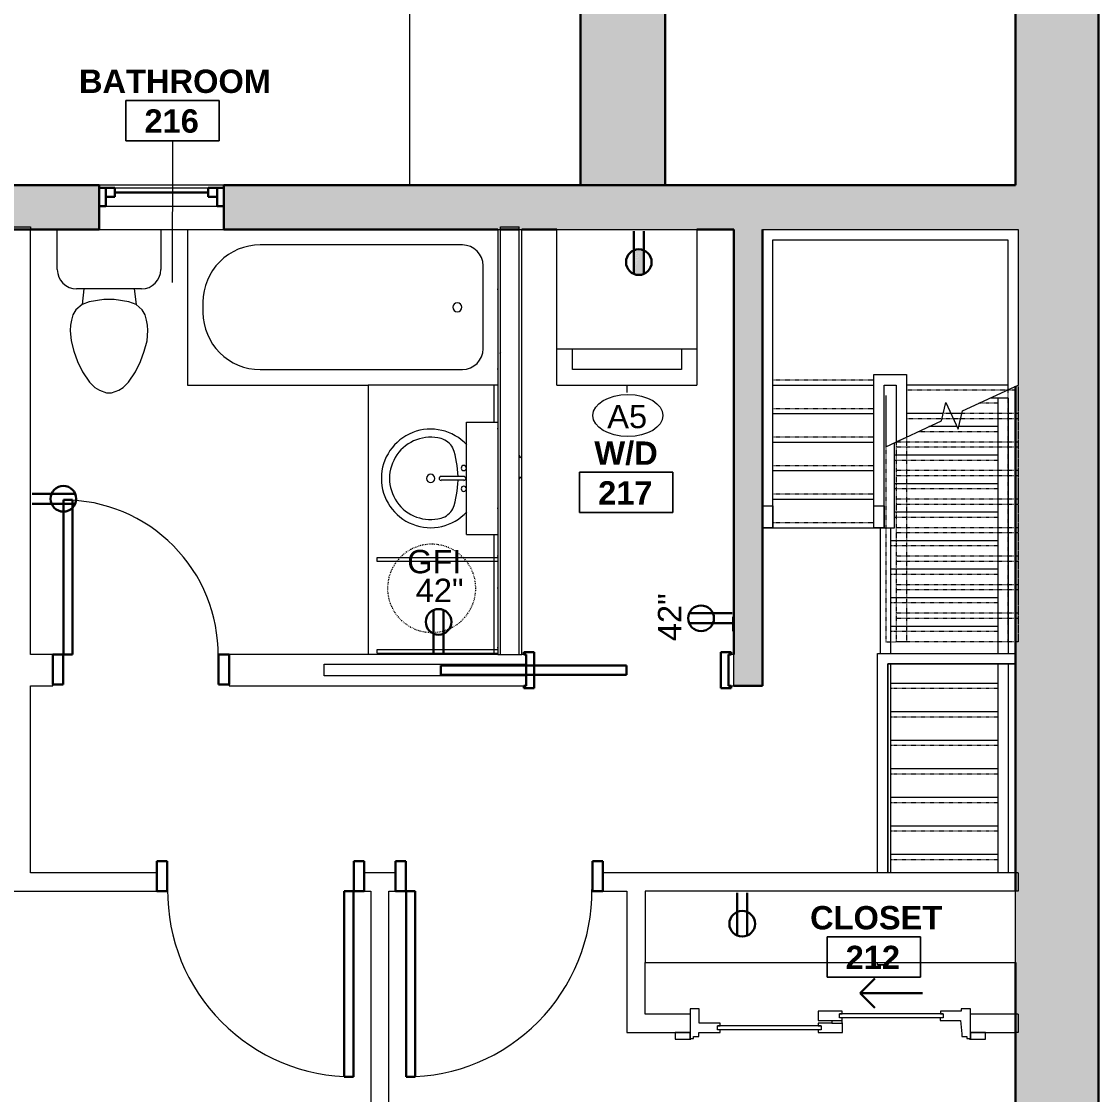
# Model space of a CAD drawing. Header units: inches. Extents: x -529 to 1015, y -2066 to -1239.
# Drawn here: x 807.4 to 1015, y -1837.2 to -1630.3 of the extents above; entities that cross this region are included whole.
import ezdxf

# ---------------------------------------------------------------- set-up
doc = ezdxf.new("R2010")
doc.units = ezdxf.units.IN
doc.header["$MEASUREMENT"] = 0
doc.linetypes.add('Dash dot dot', pattern=[0.8125, 0.25, -0.1875, 0, -0.1875, 0, -0.1875])
doc.linetypes.add('Overhead 1_16_', pattern=[0.101562, 0.0625, -0.039062])
for name, color, linetype, lineweight in [('A-ANNO-NOTE', 131, 'Continuous', 9), ('A-AREA-IDEN', 2, 'Continuous', 9), ('A-DETL-GENF', 92, 'Continuous', 9), ('A-DOOR', 31, 'Continuous', 18), ('A-DOOR-FRAM', 31, 'Continuous', 30), ('A-DOOR-GLAZ', 31, 'Continuous', 9), ('A-DOOR-OPNG', 31, 'Continuous', 30), ('A-FLOR-HRAL', 11, 'Continuous', 9), ('A-GLAZ', 151, 'Continuous', 18), ('A-ROOF', 132, 'Continuous', 18), ('A-ROOF-PATT', 132, 'Continuous', 18), ('A-WALL', 113, 'Continuous', 18), ('A-WALL-PATT', 111, 'Continuous', 18), ('E-ELEC-FIXT', 91, 'Continuous', 9), ('E-ELEC-FIXT-IDEN', 2, 'Continuous', 9), ('I-WALL', 2, 'Continuous', 18), ('P-SANR-FIXT', 6, 'Continuous', 9), ('Q-CASE', 31, 'Continuous', 9), ('Q-SPCQ', 91, 'Continuous', 9), ('Q-SPCQ-IDEN', 132, 'Continuous', 9), ('S-STRS', 31, 'Continuous', 18), ('S-STRS-MBND', 31, 'Continuous', 18)]:
    doc.layers.add(name, color=color, linetype=linetype, lineweight=lineweight)
doc.styles.add('Arial', font='arial.ttf', dxfattribs={"height": 4.5})
doc.styles.add('Swis721 Lt BT', font='swissl.ttf', dxfattribs={"height": 4.5})
doc.styles.add('Swis721 Lt BT_B', font='', dxfattribs={"height": 4.5})
doc.styles.get('Swis721 Lt BT_B').set_extended_font_data('Swis721 Lt BT', bold=True)
pattern_1 = [(0, (0, 0), (15.36, 3.84), [0.634, -10.886, 0.634, -10.886, -61.44]), (0, (0, 0), (15.36, 3.84), [-23.04, 0.634, -22.406, 0.634, -10.886, -26.88]), (0, (0, 0), (15.36, 3.84), [-57.6, 0.634, -7.046, 0.634, -18.566]), (120, (5.76, 1.92), (-11.0055376, 11.38215), [0.634, -10.886, 0.634, -10.886, -61.44]), (120, (5.76, 1.92), (-11.0055376, 11.38215), [-23.04, 0.634, -22.406, 0.634, -10.886, -26.88]), (120, (5.76, 1.92), (-11.0055376, 11.38215), [-57.6, 0.634, -7.046, 0.634, -18.566]), (240, (7.68, 9.6), (-4.3544624, -15.22215), [0.634, -10.886, 0.634, -10.886, -61.44]), (240, (7.68, 9.6), (-4.3544624, -15.22215), [-23.04, 0.634, -22.406, 0.634, -10.886, -26.88]), (240, (7.68, 9.6), (-4.3544624, -15.22215), [-57.6, 0.634, -7.046, 0.634, -18.566])]

# ---------------------------------------------------------------- blocks, each defined once
blk = doc.blocks.new('Window-Double-Hung - 24_ x 44_-5956784-2ND FLOOR - POWER _ SIGNAL')
at = {"layer": 'A-GLAZ', "color": 8, "lineweight": 30}
for p, q in [((-12, 4.25), (-12, -4.25)), ((12, -4.25), (12, 4.25)), ((-12, 3.75), (-9, 3.75)), ((-10.75, 3.75), (-10.75, 0.25)), ((-9, 3.75), (-9, 2)), ((-9, 2.875), (9, 2.875)), ((9, 3.75), (12, 3.75)), ((9, 3.75), (9, 2)), ((10.75, 3.75), (10.75, 0.25)), ((-12, 0.25), (-10.75, 0.25)), ((-10.75, 2), (-9, 2)), ((10.75, 2), (9, 2)), ((10.75, 0.25), (12, 0.25))]:
    blk.add_line(p, q, dxfattribs=at)
at = {"layer": 'A-GLAZ'}
for p, q in [((12, 4.25), (-12, 4.25)), ((-12, -4.25), (12, -4.25))]:
    blk.add_line(p, q, dxfattribs=at)
at = {"layer": 'A-GLAZ', "lineweight": 9}
for p, q in [((-9, 3.75), (9, 3.75)), ((-10.75, 0.25), (10.75, 0.25))]:
    blk.add_line(p, q, dxfattribs=at)
blk = doc.blocks.new('Top Rail Type - Top Rail_Internal_-5120878-2ND FLOOR - POWER _ SIGNAL')
at = {"layer": 'A-FLOR-HRAL'}
blk.add_hatch(color=7, dxfattribs=at).paths.add_polyline_path([(973.68, -1723.68), (973.68, -1723.67), (971.68, -1723.68)], flags=0)
for p, q in [((971.68, -1723.68), (973.68, -1723.68)), ((971.68, -1727.91), (971.68, -1723.68)), ((973.68, -1723.68), (973.68, -1727.91)), ((973.68, -1727.91), (971.68, -1727.91))]:
    blk.add_line(p, q, dxfattribs=at)
blk = doc.blocks.new('Top Rail Type - Top Rail_Internal_-V6-2ND FLOOR - POWER _ SIGNAL')
at = {"layer": 'A-FLOR-HRAL'}
for p, q in [((971.68, -1698.41), (977.98, -1698.41)), ((971.68, -1703.41), (971.68, -1698.41)), ((977.98, -1698.41), (977.98, -1710.43)), ((973.68, -1700.41), (975.98, -1700.41)), ((973.68, -1703.41), (973.68, -1700.41)), ((975.98, -1700.41), (975.98, -1711.37)), ((971.68, -1727.91), (971.68, -1703.41)), ((973.68, -1727.91), (973.68, -1703.41)), ((975.98, -1711.37), (977.98, -1710.43)), ((971.68, -1727.91), (973.68, -1727.91))]:
    blk.add_line(p, q, dxfattribs=at)
at = {"layer": 'A-FLOR-HRAL', "linetype": 'Overhead 1_16_'}
for p, q in [((977.98, -1710.43), (977.98, -1749.91)), ((975.98, -1711.37), (975.98, -1749.91)), ((977.98, -1749.91), (975.98, -1749.91))]:
    blk.add_line(p, q, dxfattribs=at)
blk = doc.blocks.new('Top Rail Type - Top Rail_Internal_-5120897-2ND FLOOR - POWER _ SIGNAL')
at = {"layer": 'A-FLOR-HRAL'}
blk.add_hatch(color=7, dxfattribs=at).paths.add_polyline_path([(952.18, -1723.68), (952.18, -1723.67), (950.18, -1723.68)], flags=0)
for p, q in [((950.18, -1723.68), (952.18, -1723.68)), ((950.18, -1727.91), (950.18, -1723.68)), ((952.18, -1723.68), (952.18, -1727.91)), ((952.18, -1727.91), (950.18, -1727.91))]:
    blk.add_line(p, q, dxfattribs=at)
blk = doc.blocks.new('Top Rail Type - Top Rail_Internal_-V7-2ND FLOOR - POWER _ SIGNAL')
at = {"layer": 'A-FLOR-HRAL'}
for p, q in [((950.18, -1670.41), (999.48, -1670.41)), ((950.18, -1700.41), (950.18, -1670.41)), ((999.48, -1670.41), (999.48, -1694.91)), ((952.18, -1672.41), (997.48, -1672.41)), ((952.18, -1700.41), (952.18, -1672.41)), ((997.48, -1672.41), (997.48, -1694.91)), ((997.48, -1694.91), (997.48, -1701.34)), ((999.48, -1694.91), (999.48, -1700.41)), ((950.18, -1727.91), (950.18, -1700.41)), ((952.18, -1727.91), (952.18, -1700.41)), ((997.48, -1701.34), (999.48, -1700.41)), ((950.18, -1727.91), (952.18, -1727.91))]:
    blk.add_line(p, q, dxfattribs=at)
at = {"layer": 'A-FLOR-HRAL', "linetype": 'Overhead 1_16_'}
for p, q in [((997.48, -1701.34), (997.48, -1749.91)), ((999.48, -1700.41), (999.48, -1749.91)), ((999.48, -1749.91), (997.48, -1749.91))]:
    blk.add_line(p, q, dxfattribs=at)
blk = doc.blocks.new('Single Flush - D1 3_ X 8_  - NOT FR-6102174-2ND FLOOR - POWER _ SIGNAL')
at = {"layer": 'A-DOOR', "lineweight": 30}
for p, q in [((16.15625, -1.75), (17.90625, -1.75)), ((16.15625, -37.5625), (16.15625, -1.75)), ((17.90625, -1.75), (17.90625, -37.5625)), ((17.90625, -37.5625), (16.15625, -37.5625))]:
    blk.add_line(p, q, dxfattribs=at)
at = {"layer": 'A-DOOR', "lineweight": 9}
blk.add_arc((17.90625, -1.75), 35.8125, 179.5, 270, dxfattribs=at)
at = {"layer": 'A-DOOR-FRAM'}
for p, q in [((-20, 4), (-20, -1.75)), ((-20, 4), (-18, 4)), ((-18, 4), (-18, -1.75)), ((18.000004, 4), (18.000004, -1.75)), ((18.000004, 4), (20.000004, 4)), ((20.000004, 4), (20.000004, -1.75)), ((-20, -1.75), (-18, -1.75)), ((18.000004, -1.75), (20.000004, -1.75))]:
    blk.add_line(p, q, dxfattribs=at)
blk = doc.blocks.new('PS - Power Device _Wall Base_ - Duplex 4_-5682445-2ND FLOOR - POWER _ SIGNAL')
at = {"layer": 'E-ELEC-FIXT'}
for p, q in [((944.49, -1747.88), (944.49, -1745.13)), ((944.68, -1745.13), (944.49, -1745.13)), ((944.49, -1747.88), (944.68, -1747.88))]:
    blk.add_line(p, q, dxfattribs=at)
blk = doc.blocks.new('Top Rail Type - Top Rail_Internal_-5427093-2ND FLOOR - POWER _ SIGNAL')
at = {"layer": 'A-FLOR-HRAL'}
for p, q in [((972.39, -1794.46), (972.39, -1752.16)), ((972.39, -1752.16), (998.98, -1752.16)), ((974.39, -1754.16), (974.39, -1794.46)), ((998.98, -1754.16), (974.39, -1754.16)), ((972.39, -1812.18), (972.39, -1811.74)), ((974.39, -1812.18), (972.39, -1812.18)), ((974.39, -1811.74), (974.39, -1812.18))]:
    blk.add_line(p, q, dxfattribs=at)
blk = doc.blocks.new('Top Rail Type - Top Rail_Internal_-V12-2ND FLOOR - POWER _ SIGNAL')
at = {"layer": 'A-FLOR-HRAL'}
for p, q in [((972.39, -1752.16), (998.98, -1752.16)), ((972.39, -1794.46), (972.39, -1752.16)), ((974.39, -1754.16), (998.98, -1754.16)), ((974.39, -1794.46), (974.39, -1754.16)), ((972.39, -1812.18), (972.39, -1811.74)), ((972.39, -1812.18), (974.39, -1812.18)), ((974.39, -1812.18), (974.39, -1811.74))]:
    blk.add_line(p, q, dxfattribs=at)
blk = doc.blocks.new('Single Flush - D1 3_ X 8_  - NOT FR-6102448-2ND FLOOR - POWER _ SIGNAL')
at = {"layer": 'A-DOOR', "lineweight": 30}
for p, q in [((16.15625, 37.5625), (16.15625, 1.75)), ((17.90625, 37.5625), (16.15625, 37.5625)), ((17.90625, 1.75), (17.90625, 37.5625)), ((16.15625, 1.75), (17.90625, 1.75))]:
    blk.add_line(p, q, dxfattribs=at)
at = {"layer": 'A-DOOR', "lineweight": 9}
blk.add_arc((17.90625, 1.75), 35.8125, 90, 180.5, dxfattribs=at)
at = {"layer": 'A-DOOR-FRAM'}
for p, q in [((-20, -4), (-20, 1.75)), ((-20, 1.75), (-18, 1.75)), ((-18, -4), (-18, 1.75)), ((18.000004, -4), (18.000004, 1.75)), ((18.000004, 1.75), (20.000004, 1.75)), ((20.000004, -4), (20.000004, 1.75)), ((-20, -4), (-18, -4)), ((18.000004, -4), (20.000004, -4))]:
    blk.add_line(p, q, dxfattribs=at)
blk = doc.blocks.new('Single Flush - D1 2_6_ X 8_ - NOT FR-6103675-2ND FLOOR - POWER _ SIGNAL')
at = {"layer": 'A-DOOR', "lineweight": 30}
for p, q in [((13.15625, -3), (14.90625, -3)), ((13.15625, -32.8125), (13.15625, -3)), ((14.90625, -3), (14.90625, -32.8125)), ((14.90625, -32.8125), (13.15625, -32.8125))]:
    blk.add_line(p, q, dxfattribs=at)
at = {"layer": 'A-DOOR', "lineweight": 9}
blk.add_arc((14.90625, -3), 29.8125, 179.5, 270, dxfattribs=at)
at = {"layer": 'A-DOOR-FRAM'}
for p, q in [((-17, 2.75), (-17, -3)), ((-17, 2.75), (-15, 2.75)), ((-15, 2.75), (-15, -3)), ((15.000004, 2.75), (15.000004, -3)), ((15.000004, 2.75), (17.000004, 2.75)), ((17.000004, 2.75), (17.000004, -3)), ((-17, -3), (-15, -3)), ((15.000004, -3), (17.000004, -3))]:
    blk.add_line(p, q, dxfattribs=at)
blk = doc.blocks.new('Vanity Counter Top w Round Sink Hole - 24_ Depth-6057252-2ND FLOOR - POWER _ SIGNAL')
at = {"layer": 'Q-CASE'}
for p, q in [((-52.26, 0), (-52.26, -25)), ((-52.26, -0.75), (-45.08, -0.75)), ((-23.45, -0.75), (-0.29, -0.75)), ((-52.26, -25), (-0.29, -25))]:
    blk.add_line(p, q, dxfattribs=at)
at = {"layer": 'Q-CASE', "linetype": 'Dash dot dot'}
for start, end in [(0, 180), (180, 360)]:
    blk.add_arc((-13.07, -12.75), 8.5, start, end, dxfattribs=at)
blk = doc.blocks.new('Sink Vanity-Round - 19_ x 19_-V23-2ND FLOOR - POWER _ SIGNAL')
at = {"layer": 'P-SANR-FIXT'}
for p, q in [((3.43, 9.73), (3.43, 5.36)), ((4.18, 9.73), (4.18, 5.36))]:
    blk.add_line(p, q, dxfattribs=at)
for centre, radius, start, end in [((3.81, 3.35), 9.5, 132.7813, 270), ((3.81, -9.17), 17.81, 91.2067, 109.2086), ((1.81, 9.73), 0.5, 360, 180), ((1.81, 9.73), 0.5, 180, 360), ((3.81, 9.73), 0.375, 360, 180), ((3.81, 3.35), 9.5, 270, 47.2187), ((3.81, -9.17), 17.81, 70.7914, 88.7933), ((5.81, 9.73), 0.5, 360, 180), ((5.81, 9.73), 0.5, 180, 360), ((0.05, 4.11), 4.12, 120.7927, 162.1904), ((7.56, 4.11), 4.12, 17.8096, 59.2073), ((3.81, 3.35), 7.93, 165.3071, 14.6929), ((3.81, 3.35), 0.813, 360, 180), ((3.81, 5.36), 0.375, 180, 360), ((3.81, 3.35), 0.813, 180, 360)]:
    blk.add_arc(centre, radius, start, end, dxfattribs=at)
blk = doc.blocks.new('Toilet-Domestic-3D - Toilet-Domestic-3D-5197850-2ND FLOOR - POWER _ SIGNAL')
at = {"layer": 'P-SANR-FIXT'}
for p, q in [((-9.98, 11.75), (-9.98, 19.48)), ((9.98, 19.48), (9.98, 11.75)), ((6.25, 8.02), (-6.25, 8.02)), ((-4.86, 8.02), (-5.21, 5)), ((4.86, 8.02), (5.21, 5)), ((-5.21, 5), (-6.4, 4)), ((-3.84, 5.5), (-5.21, 5)), ((-1, 6), (-3.84, 5.5)), ((1, 6), (-1, 6)), ((3.84, 5.5), (1, 6)), ((5.21, 5), (3.84, 5.5)), ((6.4, 4), (5.21, 5)), ((-6.97, 3), (-7.24, 2)), ((-6.4, 4), (-6.97, 3)), ((6.97, 3), (6.4, 4)), ((7.24, 2), (6.97, 3)), ((-7.41, 1), (-7.5, 0)), ((-7.5, 0), (-7.33, -1.99)), ((-7.24, 2), (-7.41, 1)), ((7.41, 1), (7.24, 2)), ((7.33, -1.99), (7.5, 0)), ((7.5, 0), (7.41, 1)), ((-7.33, -1.99), (-6.79, -4)), ((6.79, -4), (7.33, -1.99)), ((-6.79, -4), (-6.06, -6)), ((6.06, -6), (6.79, -4)), ((-6.06, -6), (-5.13, -8)), ((5.13, -8), (6.06, -6)), ((-5.13, -8), (-3.74, -10)), ((3.74, -10), (5.13, -8)), ((-3.74, -10), (-2.74, -11)), ((2.74, -11), (3.74, -10)), ((-2.74, -11), (-1.87, -11.5)), ((-1.87, -11.5), (-0.5, -12)), ((-0.5, -12), (0.5, -12)), ((0.5, -12), (1.87, -11.5)), ((1.87, -11.5), (2.74, -11))]:
    blk.add_line(p, q, dxfattribs=at)
for centre, start, end in [((-6.25, 11.75), 180, 270), ((6.25, 11.75), 270, 360)]:
    blk.add_arc(centre, 3.73, start, end, dxfattribs=at)
blk = doc.blocks.new('Tub-Rectangular-3D - Tub-Rectangular-3D-5730347-2ND FLOOR - POWER _ SIGNAL')
at = {"layer": 'P-SANR-FIXT'}
for p, q in [((16.28, 34.25), (-18.55, 34.25)), ((16.28, 4.25), (16.28, 34.25)), ((2.28, 31.25), (-36.72, 31.25)), ((-40.72, 27.25), (-40.72, 11.25)), ((13.28, 18.25), (13.28, 20.25)), ((-36.72, 7.25), (2.28, 7.25))]:
    blk.add_line(p, q, dxfattribs=at)
for centre, radius, start, end in [((-36.72, 27.25), 4, 90, 180), ((2.28, 20.25), 11, 360, 90), ((-35.77, 19.25), 0.875, 90, 270), ((-35.77, 19.25), 0.875, 270, 90), ((2.28, 18.25), 11, 270, 0), ((-36.72, 11.25), 4, 180, 270)]:
    blk.add_arc(centre, radius, start, end, dxfattribs=at)
blk = doc.blocks.new('Single Flush Pocket - D4 3_ X 8_-6057209-2ND FLOOR - POWER _ SIGNAL')
at = {"layer": 'A-DOOR', "lineweight": 30}
for p, q in [((0.1875, 0.875), (0.1875, -0.875)), ((36, 0.875), (0.1875, 0.875)), ((36, -0.875), (36, 0.875)), ((0.1875, -0.875), (36, -0.875))]:
    blk.add_line(p, q, dxfattribs=at)
at = {"layer": 'A-DOOR', "lineweight": 9}
blk.add_arc((36, 0.875), 35.8125, 180, 180.5, dxfattribs=at)
at = {"layer": 'A-DOOR-FRAM'}
for p, q in [((-20, 3.5), (-18, 3.5)), ((-20, 3.5), (-20, 3)), ((-20, 3), (-19.5, 3)), ((-19.5, -3), (-19.5, 3)), ((-18, -3.5), (-18, 3.5)), ((18.000004, -3.5), (18.000004, 3.5)), ((18.000004, 3.5), (20.000004, 3.5)), ((19.500004, 3), (20.000004, 3)), ((19.500004, -3), (19.500004, 3)), ((20.000004, 3.5), (20.000004, 3)), ((-20, -3), (-19.5, -3)), ((-20, -3.5), (-20, -3)), ((-20, -3.5), (-18, -3.5)), ((18.000004, -3.5), (20.000004, -3.5)), ((19.500004, -3), (20.000004, -3)), ((20.000004, -3.5), (20.000004, -3))]:
    blk.add_line(p, q, dxfattribs=at)
blk = doc.blocks.new('Door-Sliding-JELD-WEN-2_Panel-Stationary_Active-Wide_Stile-EpicVue - Not A Type - Load Type Catalog 4_6_-5760578-2ND FLOOR - POWER _ SIGNAL')
at = {"layer": 'A-DETL-GENF'}
for p, q in [((-26.86, 3.06), (-29.91, 3.06)), ((-29.91, 3.06), (-29.91, 1.8)), ((-27, 1.8), (-27, 2.98)), ((-27, 2.98), (-26.86, 2.98)), ((-26.34, 2.94), (-27, 2.94)), ((-27, 2.94), (-27, -2.8)), ((-26.86, 2.98), (-26.86, 3.06)), ((-26.34, 2.55), (-26.34, 2.94)), ((-25.34, 2.55), (-26.34, 2.55)), ((-25.34, 2.06), (-25.34, 2.55)), ((26.34, 2.55), (25.33, 2.55)), ((25.33, 2.55), (25.33, 1.74)), ((27, 2.95), (26.34, 2.95)), ((26.34, 2.95), (26.34, 2.55)), ((26.86, 3.06), (26.86, 2.98)), ((29.91, 3.06), (26.86, 3.06)), ((26.86, 2.98), (27, 2.98)), ((27, 2.98), (27, 1.8)), ((27, -2.8), (27, 2.95)), ((29.91, 1.8), (29.91, 3.06)), ((-29.91, 1.8), (-27, 1.8)), ((-25.11, -0.54), (-25.34, 2.06)), ((2.32, 1.74), (-2.37, 1.74)), ((-2.37, 1.74), (-2.37, -0.1)), ((1.78, 0.48), (1.78, 1.23)), ((1.78, 1.23), (2.32, 1.23)), ((2.31, 0.48), (1.78, 0.48)), ((2.31, -0.05), (2.31, 0.48)), ((2.32, 1.23), (2.32, 1.74)), ((21.2, 1.74), (21.2, 1.23)), ((25.33, 1.74), (21.2, 1.74)), ((21.2, 1.23), (21.75, 1.23)), ((21.75, 0.48), (21.21, 0.48)), ((21.21, 0.48), (21.21, -0.05)), ((21.75, 1.23), (21.75, 0.48)), ((27, 1.8), (29.91, 1.8)), ((-21.21, -0.54), (-25.11, -0.54)), ((-21.75, -1.8), (-21.75, -1.05)), ((-21.75, -1.05), (-21.21, -1.05)), ((-21.22, -1.8), (-21.75, -1.8)), ((-21.22, -2.33), (-21.22, -1.8)), ((-21.21, -1.05), (-21.21, -0.54)), ((-2.37, -0.1), (-2.32, -0.1)), ((-2.32, -0.05), (-2.32, -0.1)), ((-0.28, -0.05), (-2.32, -0.05)), ((-2.32, -0.1), (-2.32, -1.05)), ((-0.28, -0.54), (-2.32, -0.54)), ((-2.32, -1.05), (-1.78, -1.05)), ((-1.78, -1.8), (-2.31, -1.8)), ((-2.31, -1.8), (-2.31, -2.33)), ((-1.78, -1.05), (-1.78, -1.8)), ((-0.28, -0.54), (-0.28, -0.05)), ((-0.28, -0.05), (2.31, -0.05)), ((2.31, -0.54), (-0.28, -0.54)), ((2.31, -2.33), (2.31, -0.54)), ((21.21, -0.05), (25.25, -0.05)), ((25.25, -0.05), (25.25, -2.8)), ((-27, -2.8), (-25.25, -2.8)), ((-25.25, -2.8), (-25.25, -2.33)), ((-25.25, -2.33), (-21.22, -2.33)), ((-2.31, -2.33), (2.31, -2.33)), ((25.25, -2.8), (27, -2.8))]:
    blk.add_line(p, q, dxfattribs=at)
at = {"layer": 'A-DOOR-GLAZ'}
for p, q in [((1.78, 1.23), (21.75, 1.23)), ((1.78, 0.48), (21.75, 0.48)), ((-21.75, -1.05), (-1.78, -1.05)), ((-21.75, -1.8), (-1.78, -1.8))]:
    blk.add_line(p, q, dxfattribs=at)
at = {"layer": 'A-DOOR-OPNG'}
for p, q in [((-8.6, -2.99), (-5.77, -5.81)), ((-5.77, -5.81), (-17.77, -5.81)), ((-8.6, -8.64), (-5.77, -5.81))]:
    blk.add_line(p, q, dxfattribs=at)
blk = doc.blocks.new('CW Shelves _ Rails - Shelve Rail-5765591-2ND FLOOR - POWER _ SIGNAL')
at = {"layer": 'Q-CASE'}
for p, q in [((73.4, -2.36), (2, -2.36)), ((2, -2.36), (2, -16.14)), ((73.4, -16.14), (73.4, -2.36)), ((2, -16.14), (73.4, -16.14))]:
    blk.add_line(p, q, dxfattribs=at)
blk = doc.blocks.new('Washer_-_Dryer_317 - 27_ x 30_-5805415-2ND FLOOR - POWER _ SIGNAL')
at = {"layer": 'Q-SPCQ'}
for p, q in [((-13.5, -8), (-13.5, 15)), ((-13.5, 15), (13.5, 15)), ((13.5, 15), (13.5, -8)), ((-13.5, -15), (-13.5, -8)), ((-13.5, -8), (13.5, -8)), ((-10.5, -12), (-10.5, -8)), ((10.5, -8), (10.5, -12)), ((13.5, -8), (13.5, -15)), ((10.5, -12), (-10.5, -12)), ((-13.5, -15), (13.5, -15))]:
    blk.add_line(p, q, dxfattribs=at)
blk = doc.blocks.new('CW Drawers - UB 36_h x 24_d - 3 Drawers Top Specified-5945281-2ND FLOOR - POWER _ SIGNAL')
at = {"layer": 'Q-CASE'}
for p, q in [((2.78, -25.61), (2.78, -2.36)), ((3.53, -2.36), (3.53, -25.61)), ((20.5, -25.61), (20.5, -2.36)), ((21.25, -25.61), (21.25, -2.36)), ((3.53, -25.61), (2.78, -25.61)), ((21.25, -25.61), (20.5, -25.61))]:
    blk.add_line(p, q, dxfattribs=at)
blk = doc.blocks.new('Medicine Cabinet Mirror - Medicine Cabinet Mirror-5858093-2ND FLOOR - POWER _ SIGNAL')
at = {"layer": 'Q-SPCQ'}
for p, q in [((0, 0), (21.625, 0)), ((0, 0), (0, -6)), ((21.625, 0), (21.625, -6)), ((21.625, -6), (0, -6))]:
    blk.add_line(p, q, dxfattribs=at)
blk = doc.blocks.new('Room Tag - Room Name and Number-3379422-2ND FLOOR - POWER _ SIGNAL')
at = {"layer": 'A-AREA-IDEN'}
for p, q in [((-0.1881, -0.1636), (-0.1881, -0.0018)), ((-0.1881, -0.0018), (0.1869, -0.0018)), ((0.1869, -0.0018), (-0.1881, -0.0018)), ((-0.1881, -0.0018), (-0.1881, -0.1636)), ((0.1869, -0.0018), (0.1869, -0.1636)), ((0.1869, -0.1636), (0.1869, -0.0018)), ((0.1869, -0.1636), (-0.1881, -0.1636)), ((-0.1881, -0.1636), (0.1869, -0.1636))]:
    blk.add_line(p, q, dxfattribs=at)
blk = doc.blocks.new('Appliance_Specialty Equipment Tag - Standard-3515593-2ND FLOOR - POWER _ SIGNAL')
at = {"layer": 'Q-SPCQ-IDEN'}
blk.add_ellipse((-0.0499, 0.0037), major_axis=(-0.1406, 0), ratio=0.600473, dxfattribs=at)

msp = doc.modelspace()

# ---------------------------------------------------------------- hatches: boundary and pattern name
at = {"layer": 'A-ANNO-NOTE'}
for points in [[(925.41, -1678.97), (926.51, -1674.25), (926.44, -1674.24), (926.33, -1674.77)], [(925.41, -1678.97), (926.44, -1674.24), (926.37, -1674.24), (926.27, -1674.77)], [(925.41, -1678.97), (926.3, -1674.24), (926.23, -1674.25), (926.14, -1674.77)], [(925.41, -1678.97), (926.37, -1674.24), (926.3, -1674.24), (926.2, -1674.77)], [(925.41, -1678.97), (926.58, -1674.25), (926.51, -1674.25), (926.39, -1674.77)], [(925.41, -1678.97), (926.65, -1674.26), (926.58, -1674.25), (926.46, -1674.77)], [(925.41, -1678.97), (926.23, -1674.25), (926.16, -1674.25), (926.08, -1674.77)], [(925.41, -1678.97), (926.16, -1674.25), (926.09, -1674.26), (926.02, -1674.77)], [(925.41, -1678.97), (926.72, -1674.27), (926.65, -1674.26), (926.52, -1674.77)], [(925.41, -1678.97), (926.09, -1674.26), (926.02, -1674.27), (925.96, -1674.77)], [(925.41, -1678.97), (926.79, -1674.28), (926.72, -1674.27), (926.58, -1674.77)], [(925.41, -1678.97), (926.02, -1674.27), (925.95, -1674.28), (925.9, -1674.77)], [(925.41, -1678.97), (926.86, -1674.29), (926.79, -1674.28), (926.65, -1674.77)], [(925.41, -1678.97), (925.95, -1674.28), (925.88, -1674.29), (925.84, -1674.77)], [(925.41, -1678.97), (926.93, -1674.31), (926.86, -1674.29), (926.71, -1674.77)], [(925.41, -1678.97), (925.88, -1674.29), (925.82, -1674.31), (925.78, -1674.77)], [(925.41, -1678.97), (927, -1674.32), (926.93, -1674.31), (926.78, -1674.77)], [(925.41, -1678.97), (925.82, -1674.31), (925.75, -1674.32), (925.72, -1674.77)], [(925.41, -1678.97), (927.07, -1674.34), (927, -1674.32), (926.85, -1674.77)], [(925.41, -1678.97), (925.75, -1674.32), (925.68, -1674.34), (925.66, -1674.77)], [(925.41, -1678.97), (927.13, -1674.36), (927.07, -1674.34), (926.91, -1674.77)], [(925.41, -1678.97), (925.68, -1674.34), (925.61, -1674.36), (925.6, -1674.77)], [(925.41, -1678.97), (927.2, -1674.38), (927.13, -1674.36), (926.98, -1674.77)], [(925.41, -1678.97), (925.61, -1674.36), (925.55, -1674.38), (925.54, -1674.77)], [(925.41, -1678.97), (927.27, -1674.41), (927.2, -1674.38), (927.05, -1674.77)], [(925.41, -1678.97), (925.55, -1674.38), (925.48, -1674.41), (925.47, -1674.77)], [(925.41, -1678.97), (927.33, -1674.43), (927.27, -1674.41), (927.12, -1674.77)], [(925.41, -1678.97), (925.48, -1674.41), (925.41, -1674.43), (925.41, -1674.77)], [(927.33, -1678.98), (927.33, -1674.43), (925.41, -1678.97)], [(925.48, -1679), (927.33, -1678.98), (925.41, -1678.97)], [(927.2, -1679.04), (927.33, -1678.98), (925.48, -1679)], [(926.86, -1679.14), (927.2, -1679.04), (925.48, -1679)], [(926.3, -1679.19), (925.48, -1679), (925.88, -1679.13)], [(926.3, -1679.19), (926.86, -1679.14), (925.48, -1679)], [(926.3, -1679.19), (926.58, -1679.18), (926.86, -1679.14)]]:
    msp.add_hatch(color=256, dxfattribs=at).paths.add_polyline_path(points, flags=0)
at = {"layer": 'A-ROOF-PATT'}
msp.add_hatch(color=250, dxfattribs=at).paths.add_polyline_path([(915.13, -1661.91), (931.45, -1661.91), (931.45, -1424.56), (915.13, -1424.56)], flags=0)
at = {"layer": 'A-WALL-PATT', "lineweight": 9}
for points in [[(998.98, -1929.91), (1014.98, -1929.91), (1014.98, -1437.56), (998.98, -1437.56), (998.98, -1670.41), (999.48, -1670.41), (999.48, -1700.41), (998.98, -1700.64), (998.98, -1914.91)], [(998.98, -1670.41), (998.98, -1661.91), (898.62, -1661.91), (898.62, -1670.41), (997.48, -1670.41)], [(950.18, -1758.38), (950.18, -1670.41), (944.68, -1670.41), (944.68, -1758.38)]]:
    msp.add_hatch(color=7, dxfattribs=at).paths.add_polyline_path(points, flags=0)
h = msp.add_hatch(color=7, dxfattribs=at)
h.paths.add_polyline_path([(846.36, -1670.41), (898.62, -1670.41), (898.62, -1661.91), (846.36, -1661.91)], flags=0)
h.paths.add_polyline_path([(789.27, -1670.41), (822.36, -1670.41), (822.36, -1661.91), (789.27, -1661.91)], flags=0)
h = msp.add_hatch(dxfattribs=at)
h.set_pattern_fill('FP_1', color=256, style=0, pattern_type=2)
h.set_pattern_definition(pattern_1)
h.paths.add_polyline_path([(899.68, -1752.38), (899.68, -1670.41), (899.18, -1670.41), (899.18, -1752.38)], flags=0)
h = msp.add_hatch(dxfattribs=at)
h.set_pattern_fill('FP_1', color=256, style=0, pattern_type=2)
h.set_pattern_definition(pattern_1)
h.paths.add_polyline_path([(903.8, -1752.38), (903.8, -1670.41), (903.3, -1670.41), (903.3, -1752.38)], flags=0)

# ---------------------------------------------------------------- linework, layer by layer
at = {"layer": 'A-ANNO-NOTE', "lineweight": 30}
for p, q in [((925.41, -1670.74), (925.41, -1679)), ((927.33, -1670.74), (927.33, -1679)), ((927.33, -1670.74), (927.33, -1679)), ((809.44, -1721.38), (817.71, -1721.38)), ((809.44, -1721.38), (817.71, -1721.38)), ((809.44, -1723.3), (817.71, -1723.3)), ((886.81, -1752.05), (886.81, -1743.79)), ((886.81, -1752.05), (886.81, -1743.79)), ((888.73, -1752.05), (888.73, -1743.79)), ((944.35, -1744.42), (936.09, -1744.42)), ((944.35, -1746.34), (936.09, -1746.34)), ((944.35, -1746.34), (936.09, -1746.34)), ((945.34, -1798.29), (945.34, -1806.55)), ((947.26, -1798.29), (947.26, -1806.55)), ((947.26, -1798.29), (947.26, -1806.55))]:
    msp.add_line(p, q, dxfattribs=at)
at = {"layer": 'A-ANNO-NOTE'}
for p, q in [((925.41, -1674.43), (925.41, -1678.97)), ((927.33, -1678.98), (927.33, -1674.43))]:
    msp.add_line(p, q, dxfattribs=at)
at = {"layer": 'A-ANNO-NOTE', "lineweight": 30}
for centre, radius in [((926.37, -1676.72), 2.47), ((815.43, -1722.34), 2.48), ((887.77, -1746.07), 2.47), ((938.37, -1745.38), 2.48), ((946.3, -1804.27), 2.47)]:
    msp.add_circle(centre, radius, dxfattribs=at)
at = {"layer": 'A-ANNO-NOTE'}
for centre, radius, start, end in [((926.37, -1676.72), 2.48, 67.2244, 112.7756), ((926.38, -1676.94), 2.25, 244.5156, 294.9234)]:
    msp.add_arc(centre, radius, start, end, dxfattribs=at)
at = {"layer": 'A-AREA-IDEN'}
msp.add_line((836.48, -1680.66), (836.51, -1653.31), dxfattribs=at)
at = {"layer": 'A-ROOF'}
msp.add_line((882.14, -1424.56), (882.14, -1661.91), dxfattribs=at)
at = {"layer": 'A-ROOF', "color": 8, "lineweight": 30}
for p, q in [((915.13, -1424.56), (915.13, -1661.91)), ((931.45, -1661.91), (931.45, -1424.56))]:
    msp.add_line(p, q, dxfattribs=at)
at = {"layer": 'A-WALL', "color": 8, "lineweight": 30}
for p, q in [((1014.98, -1929.91), (1014.98, -1424.56)), ((998.98, -1437.56), (998.98, -1661.91)), ((822.36, -1661.91), (778.27, -1661.91)), ((998.98, -1661.91), (846.36, -1661.91)), ((789.27, -1670.41), (822.36, -1670.41)), ((846.36, -1670.41), (899.18, -1670.41)), ((899.68, -1670.41), (903.3, -1670.41)), ((903.8, -1670.41), (910.57, -1670.41)), ((937.57, -1670.41), (944.68, -1670.41)), ((998.98, -1700.64), (998.98, -1797.96)), ((998.98, -1811.74), (998.98, -1914.91))]:
    msp.add_line(p, q, dxfattribs=at)
at = {"layer": 'A-WALL'}
for p, q in [((809.12, -1669.91), (809.12, -1670.41)), ((899.68, -1752.38), (899.68, -1669.91)), ((903.3, -1752.38), (903.3, -1669.91)), ((899.18, -1752.38), (903.8, -1752.38)), ((944.68, -1758.38), (944.68, -1752.38)), ((999.48, -1794.46), (998.98, -1794.46)), ((999.48, -1797.96), (998.98, -1797.96)), ((999.48, -1821.71), (998.98, -1821.71)), ((999.48, -1825.21), (998.98, -1825.21))]:
    msp.add_line(p, q, dxfattribs=at)
at = {"layer": 'A-WALL', "color": 55}
for p, q in [((899.18, -1670.41), (899.68, -1670.41)), ((903.3, -1670.41), (903.8, -1670.41))]:
    msp.add_line(p, q, dxfattribs=at)
at = {"layer": 'I-WALL', "lineweight": 9}
for p, q in [((805.62, -1669.91), (809.12, -1669.91)), ((899.68, -1669.91), (903.3, -1669.91)), ((999.48, -1794.46), (999.48, -1797.96)), ((999.48, -1821.71), (999.48, -1825.21))]:
    msp.add_line(p, q, dxfattribs=at)
at = {"layer": 'I-WALL'}
for p, q in [((809.12, -1752.38), (809.12, -1670.41)), ((899.18, -1670.41), (899.18, -1707.59)), ((903.8, -1752.38), (903.8, -1670.41)), ((899.18, -1729.22), (899.18, -1752.38)), ((813.37, -1752.38), (809.12, -1752.38)), ((813.37, -1758.38), (813.37, -1752.38)), ((899.18, -1752.38), (847.37, -1752.38)), ((847.37, -1752.38), (847.37, -1758.38)), ((865.68, -1756.5), (865.68, -1754.25)), ((865.68, -1754.25), (904.68, -1754.25)), ((904.68, -1752.38), (903.8, -1752.38)), ((904.68, -1754.25), (904.68, -1752.38)), ((944.68, -1752.38), (943.68, -1752.38)), ((943.68, -1752.38), (943.68, -1754.25)), ((943.68, -1754.25), (943.72, -1754.25)), ((943.72, -1754.25), (943.72, -1756.5)), ((809.12, -1794.46), (809.12, -1758.38)), ((809.12, -1758.38), (813.37, -1758.38)), ((847.37, -1758.38), (904.68, -1758.38)), ((904.68, -1756.5), (865.68, -1756.5)), ((904.68, -1758.38), (904.68, -1756.5)), ((943.72, -1756.5), (943.68, -1756.5)), ((943.68, -1756.5), (943.68, -1758.38)), ((943.68, -1758.38), (944.68, -1758.38)), ((833.43, -1794.46), (809.12, -1794.46)), ((833.43, -1797.96), (833.43, -1794.46)), ((879.43, -1794.46), (873.43, -1794.46)), ((873.43, -1794.46), (873.43, -1797.96)), ((879.43, -1797.96), (879.43, -1794.46)), ((998.98, -1794.46), (919.43, -1794.46)), ((919.43, -1794.46), (919.43, -1797.96)), ((803.37, -1797.96), (833.43, -1797.96)), ((873.43, -1797.96), (874.68, -1797.96)), ((874.68, -1797.96), (874.68, -1914.91)), ((878.18, -1797.96), (879.43, -1797.96)), ((878.18, -1914.91), (878.18, -1797.96)), ((919.43, -1797.96), (924.07, -1797.96)), ((924.07, -1797.96), (924.07, -1825.21)), ((927.57, -1821.71), (927.57, -1811.74)), ((936.28, -1821.71), (927.57, -1821.71)), ((998.98, -1821.71), (990.28, -1821.71)), ((924.07, -1825.21), (936.28, -1825.21)), ((990.28, -1825.21), (998.98, -1825.21))]:
    msp.add_line(p, q, dxfattribs=at)
at = {"layer": 'I-WALL', "color": 8, "lineweight": 30}
for p, q in [((944.68, -1670.41), (944.68, -1752.38)), ((950.18, -1758.38), (950.18, -1670.41)), ((944.68, -1758.38), (950.18, -1758.38))]:
    msp.add_line(p, q, dxfattribs=at)
at = {"layer": 'Q-SPCQ-IDEN'}
msp.add_line((924.07, -1700.41), (924.07, -1701.88), dxfattribs=at)
at = {"layer": 'S-STRS', "linetype": 'Overhead 1_16_', "lineweight": 9}
for p, q in [((952.18, -1699.41), (971.68, -1699.41)), ((997.33, -1701.41), (977.98, -1701.41)), ((985.6, -1703.93), (985.51, -1703.93)), ((995.57, -1703.93), (991.93, -1703.93)), ((952.18, -1704.91), (971.68, -1704.91)), ((984.79, -1706.91), (977.98, -1706.91)), ((988.4, -1706.91), (986.99, -1706.91)), ((952.18, -1710.41), (971.68, -1710.41)), ((995.57, -1709.43), (980.13, -1709.43)), ((952.18, -1715.91), (971.68, -1715.91)), ((995.57, -1714.93), (975.68, -1714.93)), ((995.57, -1720.43), (975.68, -1720.43)), ((952.18, -1721.41), (971.68, -1721.41)), ((952.18, -1726.91), (971.68, -1726.91)), ((995.57, -1725.93), (975.68, -1725.93)), ((995.57, -1731.43), (974.88, -1731.43)), ((995.57, -1736.93), (974.88, -1736.93)), ((995.57, -1742.43), (974.88, -1742.43)), ((995.57, -1747.93), (974.88, -1747.93)), ((995.57, -1758.93), (974.88, -1758.93)), ((995.57, -1764.43), (974.88, -1764.43)), ((995.57, -1769.93), (974.88, -1769.93)), ((995.57, -1775.43), (974.88, -1775.43)), ((995.57, -1780.93), (974.88, -1780.93)), ((995.57, -1786.43), (974.88, -1786.43)), ((995.57, -1791.93), (974.88, -1791.93))]:
    msp.add_line(p, q, dxfattribs=at)
at = {"layer": 'S-STRS', "lineweight": 9}
for p, q in [((952.18, -1700.41), (971.68, -1700.41)), ((973.98, -1702.41), (973.98, -1712.3)), ((997.48, -1700.41), (977.98, -1700.41)), ((995.57, -1702.93), (994.07, -1702.93)), ((997.57, -1702.93), (995.57, -1702.93)), ((995.57, -1702.93), (995.57, -1708.43)), ((997.57, -1702.93), (997.57, -1752.16)), ((952.18, -1705.91), (971.68, -1705.91)), ((985.03, -1705.91), (977.98, -1705.91)), ((988.65, -1705.91), (986.52, -1705.91)), ((987.7, -1708.43), (982.28, -1708.43)), ((995.57, -1708.43), (988.03, -1708.43)), ((995.57, -1708.43), (995.57, -1713.93)), ((952.18, -1711.41), (971.68, -1711.41)), ((975.68, -1727.91), (975.68, -1711.51)), ((995.57, -1713.93), (975.68, -1713.93)), ((995.57, -1713.93), (995.57, -1719.43)), ((952.18, -1716.91), (971.68, -1716.91)), ((995.57, -1719.43), (975.68, -1719.43)), ((995.57, -1719.43), (995.57, -1724.93)), ((952.18, -1722.41), (971.68, -1722.41)), ((995.57, -1724.93), (975.68, -1724.93)), ((995.57, -1724.93), (995.57, -1730.43)), ((952.18, -1727.91), (971.68, -1727.91)), ((972.88, -1727.91), (972.88, -1752.16)), ((973.68, -1727.91), (975.68, -1727.91)), ((974.88, -1727.91), (974.88, -1730.43)), ((974.88, -1730.43), (974.88, -1735.93)), ((995.57, -1730.43), (974.88, -1730.43)), ((995.57, -1730.43), (995.57, -1735.93)), ((974.88, -1735.93), (974.88, -1741.43)), ((995.57, -1735.93), (974.88, -1735.93)), ((995.57, -1735.93), (995.57, -1741.43)), ((974.88, -1741.43), (974.88, -1746.93)), ((995.57, -1741.43), (974.88, -1741.43)), ((995.57, -1741.43), (995.57, -1746.93)), ((974.88, -1746.93), (974.88, -1752.16)), ((995.57, -1746.93), (974.88, -1746.93)), ((995.57, -1746.93), (995.57, -1752.16)), ((974.88, -1754.16), (974.88, -1757.93)), ((995.57, -1754.16), (995.57, -1757.93)), ((997.57, -1754.16), (997.57, -1794.46)), ((974.88, -1757.93), (974.88, -1763.43)), ((995.57, -1757.93), (974.88, -1757.93)), ((995.57, -1757.93), (995.57, -1763.43)), ((974.88, -1763.43), (974.88, -1768.93)), ((995.57, -1763.43), (974.88, -1763.43)), ((995.57, -1763.43), (995.57, -1768.93)), ((974.88, -1768.93), (974.88, -1774.43)), ((995.57, -1768.93), (974.88, -1768.93)), ((995.57, -1768.93), (995.57, -1774.43)), ((974.88, -1774.43), (974.88, -1779.93)), ((995.57, -1774.43), (974.88, -1774.43)), ((995.57, -1774.43), (995.57, -1779.93)), ((974.88, -1779.93), (974.88, -1785.43)), ((995.57, -1779.93), (974.88, -1779.93)), ((995.57, -1779.93), (995.57, -1785.43)), ((974.88, -1785.43), (974.88, -1790.93)), ((995.57, -1785.43), (974.88, -1785.43)), ((995.57, -1785.43), (995.57, -1790.93)), ((974.88, -1790.93), (974.88, -1794.46)), ((995.57, -1790.93), (974.88, -1790.93)), ((995.57, -1790.93), (995.57, -1794.46))]:
    msp.add_line(p, q, dxfattribs=at)
at = {"layer": 'S-STRS-MBND', "lineweight": 9}
for p, q in [((988.77, -1705.4), (999.48, -1700.41)), ((984.69, -1707.31), (985.54, -1703.81)), ((985.54, -1703.81), (987.92, -1708.9)), ((987.92, -1708.9), (988.77, -1705.4)), ((973.98, -1712.3), (984.69, -1707.31))]:
    msp.add_line(p, q, dxfattribs=at)
at = {"layer": 'S-STRS-MBND', "linetype": 'Overhead 1_16_', "lineweight": 9}
for p, q in [((998.98, -1701.41), (997.33, -1701.41)), ((999.48, -1700.84), (999.48, -1749.91)), ((986.52, -1705.91), (985.03, -1705.91)), ((999.48, -1705.91), (988.65, -1705.91)), ((986.99, -1706.91), (984.79, -1706.91)), ((999.48, -1706.91), (988.4, -1706.91)), ((973.98, -1712.3), (973.98, -1749.91)), ((975.98, -1711.37), (975.98, -1749.91)), ((999.48, -1711.41), (975.98, -1711.41)), ((999.48, -1712.41), (975.98, -1712.41)), ((999.48, -1716.91), (975.98, -1716.91)), ((999.48, -1717.91), (975.98, -1717.91)), ((999.48, -1722.41), (975.98, -1722.41)), ((999.48, -1723.41), (975.98, -1723.41)), ((999.48, -1727.91), (975.98, -1727.91)), ((999.48, -1728.91), (975.98, -1728.91)), ((999.48, -1733.41), (975.98, -1733.41)), ((999.48, -1734.41), (975.98, -1734.41)), ((999.48, -1738.91), (975.98, -1738.91)), ((999.48, -1739.91), (975.98, -1739.91)), ((999.48, -1744.41), (975.98, -1744.41)), ((999.48, -1745.41), (975.98, -1745.41)), ((973.98, -1749.91), (975.98, -1749.91)), ((999.48, -1749.91), (975.98, -1749.91))]:
    msp.add_line(p, q, dxfattribs=at)

# ---------------------------------------------------------------- block references
at = {"layer": 'A-AREA-IDEN', "xscale": 47.99999999999997, "yscale": 47.99999999999997, "zscale": 47.99999999999997}
for p in [(836.5, -1645.46), (923.98, -1717.15), (971.69, -1806.71)]:
    msp.add_blockref('Room Tag - Room Name and Number-3379422-2ND FLOOR - POWER _ SIGNAL', p, dxfattribs=at)
at = {"layer": 'A-DOOR', "rotation": 180}
for name, p in [('Single Flush - D1 2_6_ X 8_ - NOT FR-6103675-2ND FLOOR - POWER _ SIGNAL', (830.37, -1755.38)), ('Single Flush Pocket - D4 3_ X 8_-6057209-2ND FLOOR - POWER _ SIGNAL', (924.18, -1755.38)), ('Single Flush - D1 3_ X 8_  - NOT FR-6102448-2ND FLOOR - POWER _ SIGNAL', (899.43, -1796.21)), ('Door-Sliding-JELD-WEN-2_Panel-Stationary_Active-Wide_Stile-EpicVue - Not A Type - Load Type Catalog 4_6_-5760578-2ND FLOOR - POWER _ SIGNAL', (963.28, -1823.46))]:
    msp.add_blockref(name, p, dxfattribs=at)
at = {"layer": 'A-DOOR'}
msp.add_blockref('Single Flush - D1 3_ X 8_  - NOT FR-6102174-2ND FLOOR - POWER _ SIGNAL', (853.43, -1796.21), dxfattribs=at)
at = {"layer": 'A-FLOR-HRAL'}
for name in ['Top Rail Type - Top Rail_Internal_-V7-2ND FLOOR - POWER _ SIGNAL', 'Top Rail Type - Top Rail_Internal_-V6-2ND FLOOR - POWER _ SIGNAL', 'Top Rail Type - Top Rail_Internal_-5120897-2ND FLOOR - POWER _ SIGNAL', 'Top Rail Type - Top Rail_Internal_-5120878-2ND FLOOR - POWER _ SIGNAL', 'Top Rail Type - Top Rail_Internal_-5427093-2ND FLOOR - POWER _ SIGNAL', 'Top Rail Type - Top Rail_Internal_-V12-2ND FLOOR - POWER _ SIGNAL']:
    msp.add_blockref(name, (0, 0), dxfattribs=at)
at = {"layer": 'A-GLAZ'}
msp.add_blockref('Window-Double-Hung - 24_ x 44_-5956784-2ND FLOOR - POWER _ SIGNAL', (834.36, -1666.16), dxfattribs=at)
at = {"layer": 'E-ELEC-FIXT'}
msp.add_blockref('PS - Power Device _Wall Base_ - Duplex 4_-5682445-2ND FLOOR - POWER _ SIGNAL', (0, 0), dxfattribs=at)
at = {"layer": 'P-SANR-FIXT'}
msp.add_blockref('Toilet-Domestic-3D - Toilet-Domestic-3D-5197850-2ND FLOOR - POWER _ SIGNAL', (824.24, -1689.89), dxfattribs=at)
for name, p, rotation in [('Tub-Rectangular-3D - Tub-Rectangular-3D-5730347-2ND FLOOR - POWER _ SIGNAL', (855.63, -1666.16), 180), ('Sink Vanity-Round - 19_ x 19_-V23-2ND FLOOR - POWER _ SIGNAL', (882.89, -1714.6), 270)]:
    msp.add_blockref(name, p, dxfattribs=dict(at, rotation=rotation))
at = {"layer": 'Q-CASE'}
for name, p, rotation in [('Vanity Counter Top w Round Sink Hole - 24_ Depth-6057252-2ND FLOOR - POWER _ SIGNAL', (899.18, -1752.67), 270), ('CW Drawers - UB 36_h x 24_d - 3 Drawers Top Specified-5945281-2ND FLOOR - POWER _ SIGNAL', (901.54, -1730.88), 270.0000000000005)]:
    msp.add_blockref(name, p, dxfattribs=dict(at, rotation=rotation))
msp.add_blockref('CW Shelves _ Rails - Shelve Rail-5765591-2ND FLOOR - POWER _ SIGNAL', (925.58, -1795.6), dxfattribs=at)
at = {"layer": 'Q-SPCQ'}
msp.add_blockref('Washer_-_Dryer_317 - 27_ x 30_-5805415-2ND FLOOR - POWER _ SIGNAL', (924.07, -1685.41), dxfattribs=at)
at = {"layer": 'Q-SPCQ', "rotation": 90.00000000000061}
msp.add_blockref('Medicine Cabinet Mirror - Medicine Cabinet Mirror-5858093-2ND FLOOR - POWER _ SIGNAL', (893.18, -1729.22), dxfattribs=at)
at = {"layer": 'Q-SPCQ-IDEN', "xscale": 47.99999999999997, "yscale": 47.99999999999997, "zscale": 47.99999999999997}
msp.add_blockref('Appliance_Specialty Equipment Tag - Standard-3515593-2ND FLOOR - POWER _ SIGNAL', (926.67, -1706.46), dxfattribs=at)

# ---------------------------------------------------------------- texts
at = {"layer": 'A-ANNO-NOTE', "insert": (883.36, -1737.75), "char_height": 4.5, "width": 10.302, "attachment_point": 1, "style": 'Swis721 Lt BT'}
msp.add_mtext('42"', dxfattribs=at)
at = {"layer": 'A-ANNO-NOTE', "insert": (930.05, -1749.79), "char_height": 4.5, "width": 10.302, "attachment_point": 1, "rotation": 90, "style": 'Swis721 Lt BT'}
msp.add_mtext('42"', dxfattribs=at)
at = {"layer": 'A-AREA-IDEN', "char_height": 4.5, "attachment_point": 1, "style": 'Swis721 Lt BT_B'}
for s, insert, width in [('BATHROOM', (818.44, -1639.6), 43.632), ('216', (831.06, -1647.26), 12.726), ('W/D', (917.8, -1711.29), 14.847), ('217', (918.53, -1718.95), 12.726), ('CLOSET', (959.38, -1800.85), 29.694), ('212', (966.24, -1808.51), 12.726)]:
    msp.add_mtext(s, dxfattribs=dict(at, insert=insert, width=width))
at = {"layer": 'E-ELEC-FIXT-IDEN', "insert": (881.71, -1732.2), "char_height": 4.5, "width": 11.9685, "attachment_point": 1, "style": 'Swis721 Lt BT'}
msp.add_mtext('GFI', dxfattribs=at)
at = {"layer": 'Q-SPCQ-IDEN', "insert": (920.28, -1704.23), "char_height": 4.5, "width": 9.393, "attachment_point": 1, "style": 'Arial'}
msp.add_mtext('A5', dxfattribs=at)

doc.saveas('drawing.dxf')
